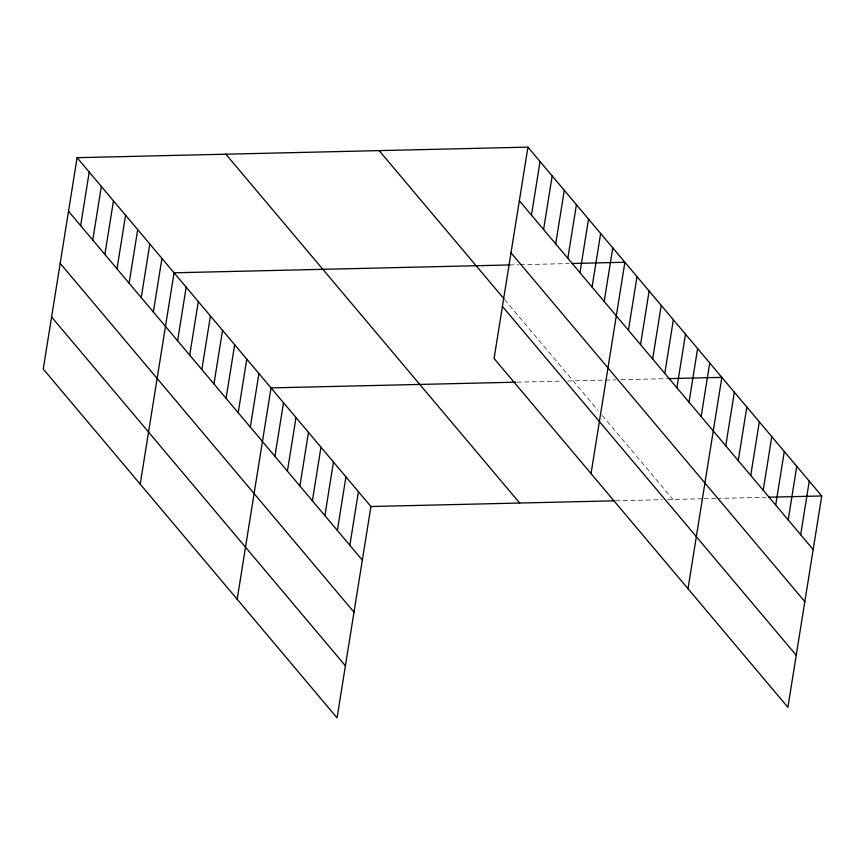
<?xml version="1.0" encoding="UTF-8"?>
<svg xmlns="http://www.w3.org/2000/svg" width="865" height="865" viewBox="0 0 865 865"><rect width="100%" height="100%" fill="white"/><g stroke="black" fill="none" stroke-linecap="round" stroke-linejoin="round"><path stroke-width="0.65" stroke-dasharray="4.33 3.24" d="M509.755 264.95L518.805 264.733M520.103 264.701L569.267 263.555M517.097 382.157L562.412 381.097M567.743 380.978L602.829 380.157M605.424 380.092L615.772 379.854M620.94 379.724L667.521 378.643M615.664 500.792L662.309 499.7M667.639 499.581L702.726 498.759M704.024 498.727L715.669 498.456M716.966 498.424L766.12 497.278M504.684 299.647L598.05 410.497M602.213 415.438L672.981 499.451"/><path stroke-width="1.3" d="M77.104 157.679L43.25 369.031L337.069 717.863L370.923 506.512L77.104 157.679L527.931 147.137L821.75 495.969L787.896 707.321L494.077 358.488L527.931 147.137M80.64 225.668L89.225 172.07M92.76 240.059L101.346 186.462M104.881 254.451L113.466 200.853M117.002 268.831L125.587 215.234M129.112 283.223L137.697 229.625M141.233 297.614L149.818 244.017M153.354 312.006L161.939 258.408M140.206 484.141L174.06 272.799L509.755 264.95M177.595 340.778L186.18 287.191M189.716 355.169L198.301 301.571M201.837 369.56L210.422 315.963M213.958 383.952L222.543 330.354M226.079 398.343L234.664 344.746M238.199 412.735L246.785 359.137M250.32 427.115L258.905 373.518M237.172 599.261L271.026 387.909L515.767 382.189M274.919 456.331L283.504 402.733M287.407 471.155L295.992 417.568M299.896 485.989L308.481 432.392M312.384 500.813L320.969 447.216M324.872 515.637L333.457 462.04M337.361 530.461L345.946 476.864M349.849 545.285L358.434 491.688M531.467 215.126L540.052 161.528M543.588 229.517L552.173 175.919M555.708 243.908L564.294 190.311M567.829 258.289L576.414 204.691M579.95 272.68L588.535 219.083M592.071 287.072L600.656 233.474M604.192 301.463L612.777 247.866M591.044 473.598L624.898 262.257L571.851 263.49M628.433 330.235L637.008 276.649M640.543 344.627L649.128 291.029M652.664 359.018L661.249 305.421M664.785 373.41L673.37 319.812M676.906 387.801L685.491 334.204M689.027 402.193L697.612 348.595M701.147 416.573L709.732 362.976M687.999 588.719L721.853 377.367L668.807 378.611M725.757 445.789L734.342 392.191M738.245 460.613L746.83 407.026M750.734 475.447L759.319 421.85M763.211 490.271L771.796 436.674M775.7 505.095L784.285 451.498M788.188 519.919L796.773 466.322M800.676 534.743L809.262 481.145M370.923 506.512L614.334 500.824M768.704 497.213L821.75 495.969M519.346 200.734L813.165 549.567M511.01 252.796L804.828 601.629M379.162 150.618L503.819 298.62M502.424 306.426L796.232 655.259M225.873 154.197L519.692 503.041M68.519 211.276L362.338 560.109M60.182 263.338L353.99 612.171M51.586 316.968L345.405 665.801"/></g></svg>
